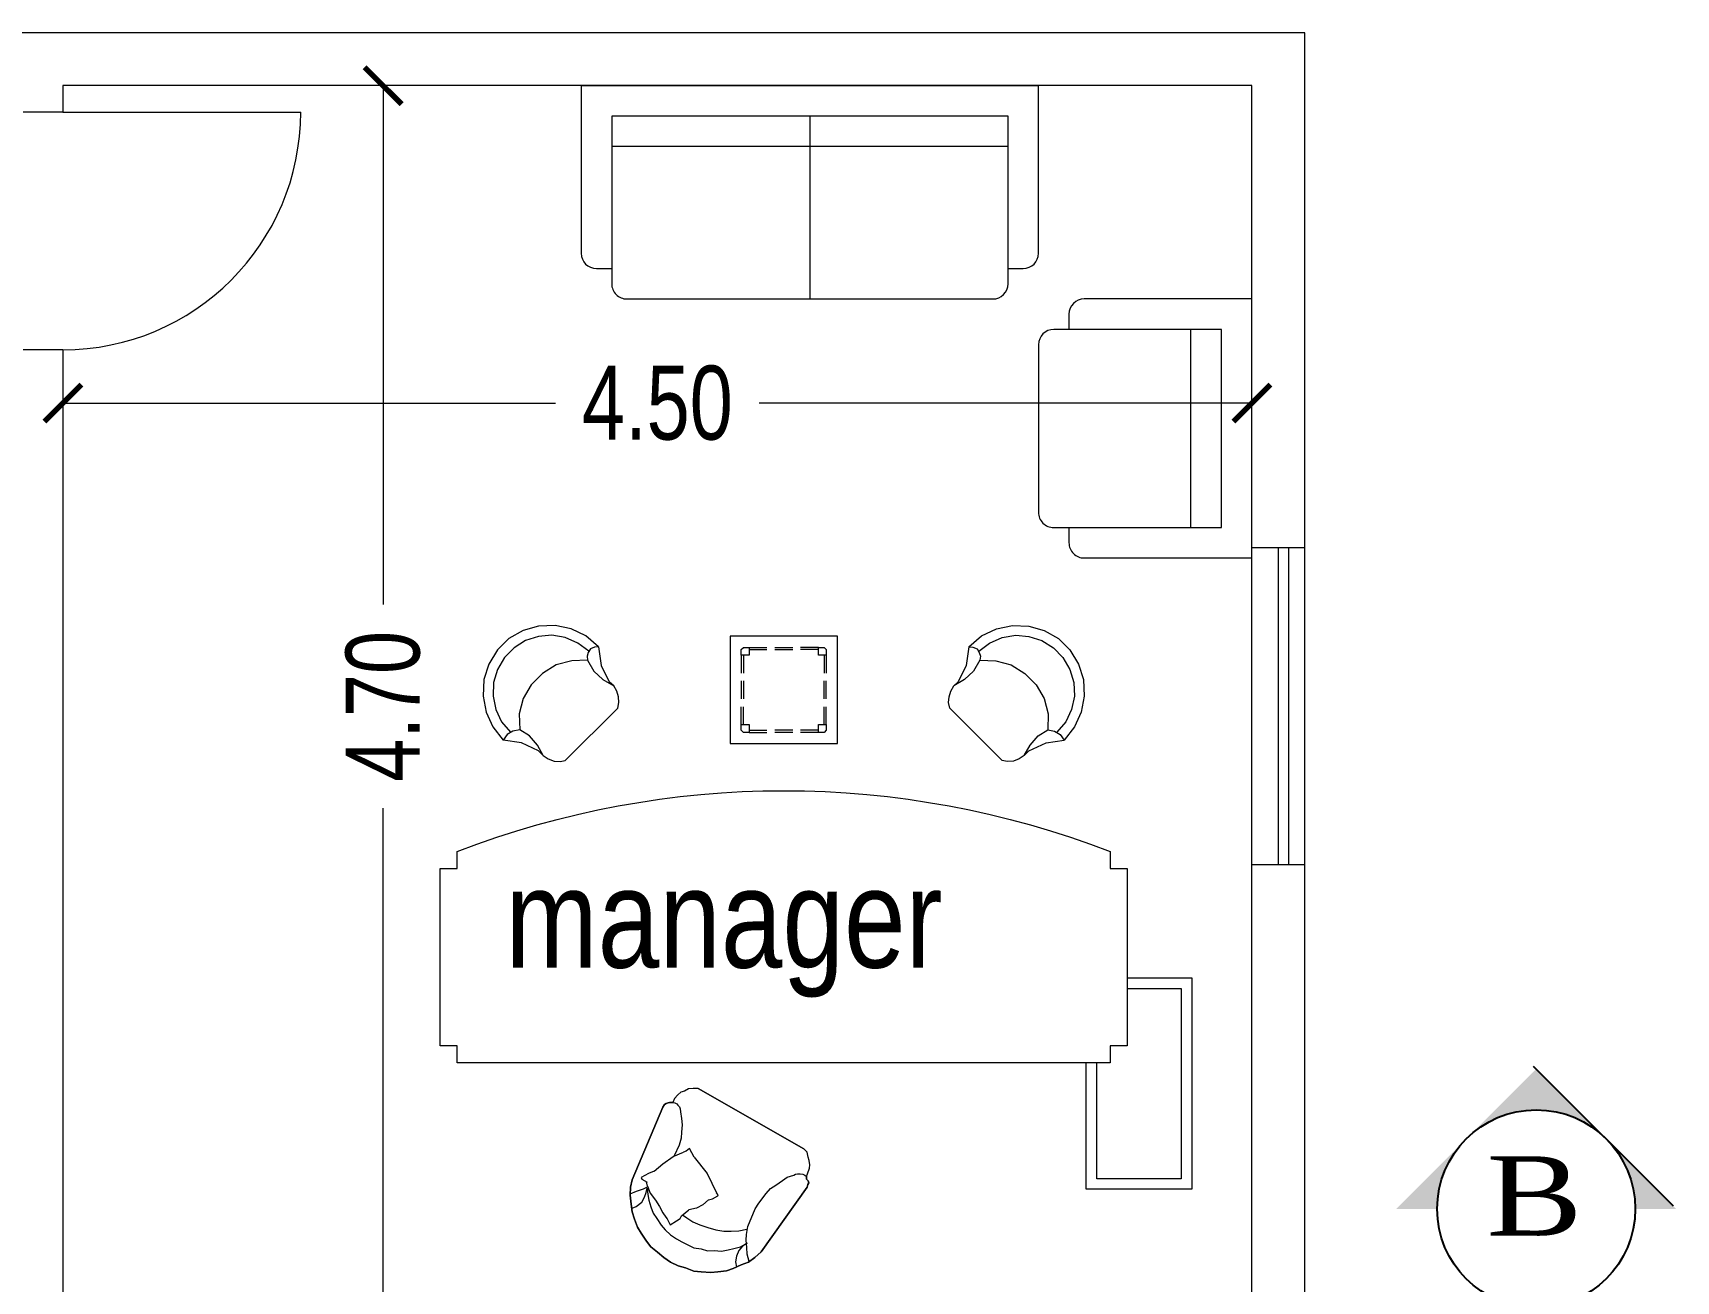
# Model space of a CAD drawing. Header units: millimetres. Extents: x -401 to 2889, y -234 to 146.
# Drawn here: x -56.11 to -49.89, y -21.04 to -16.31 of the extents above; entities that cross this region are included whole.
import ezdxf

# ---------------------------------------------------------------- set-up
doc = ezdxf.new("R2010")
doc.units = ezdxf.units.MM
doc.header["$LTSCALE"] = 3
doc.header["$MEASUREMENT"] = 0
doc.linetypes.add('CONTINU', pattern=[0])
doc.layers.get('0').update_dxf_attribs({"color": 3, "lineweight": 9})
doc.layers.add('AJEC LOGO', color=4, linetype='Continuous')
doc.layers.add('ARCH_SUBTITLE TEXT', color=10, linetype='Continuous')
for name, color, linetype, lineweight in [('Drw - Arch - brick (0.20)', 7, 'CONTINU', 20), ('Drw - Arch - Furniture (0.05)', 31, 'Continuous', 5), ('Drw - Arch - Window (0.05)', 4, 'CONTINU', 5), ('Drw - Dimension', 1, 'CONTINU', 0), ('text', 7, 'Continuous', 0)]:
    doc.layers.add(name, color=color, linetype=linetype, lineweight=lineweight)
doc.styles.add('drwazah arabic', font='ARIALUNI.TTF', dxfattribs={"width": 0.75})
doc.styles.add('SC 50', font='romans.shx', dxfattribs={"width": 0.9})
doc.styles.get("Standard").update_dxf_attribs({"font": 'simplex.shx', "width": 0.8})
doc.dimstyles.new('Arch A-D 1-200m', dxfattribs={"dimscale": 2, "dimtxt": 0.14, "dimasz": 0.07, "dimexe": 0, "dimexo": 0, "dimgap": 0.05, "dimtad": 0, "dimzin": 1, "dimdsep": 46, "dimtxsty": 'drwazah arabic', "dimblk": 'ARCHTICK', "dimcen": 0, "dimse1": 1, "dimse2": 1, "dimclrd": 9, "dimclre": 9, "dimclrt": 6, "dimaunit": 2, "dimazin": 0, "dimtfac": 1, "dimtmove": 0, "dimatfit": 0, "dimldrblk": 'ARCHTICK', "dimfxl": 0.18, "dimtolj": 1, "dimtzin": 0, "dimlwd": 9, "dimlwe": 9, "dimarcsym": 2})

# ---------------------------------------------------------------- blocks, each defined once
blk = doc.blocks.new('_ArchTick')
at = {"color": 0, "linetype": 'ByBlock', "const_width": 0.15}
blk.add_lwpolyline([(-0.5, -0.5), (0.5, 0.5)], dxfattribs=at)
blk = doc.blocks.new('*D228')
at = {"layer": 'Defpoints', "color": 0, "transparency": 16777216}
for p in [(-55.995, -16.5118), (-51.495, -16.5118), (-51.495, -17.7139)]:
    blk.add_point(p, dxfattribs=at)
at = {"layer": 'Drw - Dimension', "color": 9, "linetype": 'ByBlock', "lineweight": 9, "transparency": 16777216}
for p, q in [((-55.995, -17.7139), (-54.1305, -17.7139)), ((-51.495, -17.7139), (-53.3595, -17.7139))]:
    blk.add_line(p, q, dxfattribs=at)
at = {"layer": 'Drw - Dimension', "color": 9, "lineweight": 9, "transparency": 16777216, "xscale": 0.14, "yscale": 0.14, "zscale": 0.14, "rotation": 180}
blk.add_blockref('_ArchTick', (-55.995, -17.7139), dxfattribs=at)
at = {"layer": 'Drw - Dimension', "color": 9, "lineweight": 9, "transparency": 16777216, "xscale": 0.14, "yscale": 0.14, "zscale": 0.14}
blk.add_blockref('_ArchTick', (-51.495, -17.7139), dxfattribs=at)
at = {"layer": 'Drw - Dimension', "color": 6, "transparency": 16777216, "insert": (-53.745, -17.7139), "char_height": 0.28, "attachment_point": 5, "style": 'drwazah arabic'}
blk.add_mtext('\\A1;4.50', dxfattribs=at)
blk = doc.blocks.new('*D229')
at = {"layer": 'Defpoints', "color": 0, "transparency": 16777216}
for p in [(-54.235, -16.5118), (-54.7833, -21.2118), (-54.235, -21.2118)]:
    blk.add_point(p, dxfattribs=at)
at = {"layer": 'Drw - Dimension', "color": 9, "linetype": 'ByBlock', "lineweight": 9, "transparency": 16777216}
for p, q in [((-54.7833, -16.5118), (-54.7833, -18.4763)), ((-54.7833, -21.2118), (-54.7833, -19.2473))]:
    blk.add_line(p, q, dxfattribs=at)
at = {"layer": 'Drw - Dimension', "color": 9, "lineweight": 9, "transparency": 16777216, "xscale": 0.14, "yscale": 0.14, "zscale": 0.14}
for p, rotation in [((-54.7833, -16.5118), 90), ((-54.7833, -21.2118), 270)]:
    blk.add_blockref('_ArchTick', p, dxfattribs=dict(at, rotation=rotation))
at = {"layer": 'Drw - Dimension', "color": 6, "transparency": 16777216, "insert": (-54.7833, -18.8618), "char_height": 0.28, "attachment_point": 5, "rotation": 90, "style": 'drwazah arabic'}
blk.add_mtext('\\A1;4.70', dxfattribs=at)
blk = doc.blocks.new('table-30')
at = {"color": 0, "linetype": 'ByBlock'}
for p, q in [((-0.4064, 0), (-0.4064, 0.4064)), ((-0.4064, 0.4064), (0, 0.4064)), ((0, 0.4064), (0, 0)), ((-0.3556, 0.3641), (-0.3641, 0.3556)), ((-0.3641, 0.3556), (-0.3641, 0.3344)), ((-0.3641, 0.3344), (-0.3344, 0.3344)), ((-0.3641, 0.3344), (-0.3641, 0.2667)), ((-0.3344, 0.3641), (-0.3556, 0.3641)), ((-0.3556, 0.3344), (-0.3556, 0.2667)), ((-0.3344, 0.3344), (-0.3344, 0.3641)), ((-0.3344, 0.3641), (-0.2667, 0.3641)), ((-0.3344, 0.3556), (-0.2667, 0.3556)), ((-0.1693, 0.3641), (-0.2371, 0.3641)), ((-0.1693, 0.3556), (-0.2371, 0.3556)), ((-0.072, 0.3641), (-0.1397, 0.3641)), ((-0.072, 0.3556), (-0.1397, 0.3556)), ((-0.072, 0.3641), (-0.072, 0.3344)), ((-0.0508, 0.3641), (-0.072, 0.3641)), ((-0.072, 0.3344), (-0.0423, 0.3344)), ((-0.0423, 0.3556), (-0.0508, 0.3641)), ((-0.0508, 0.3344), (-0.0508, 0.2667)), ((-0.0423, 0.3344), (-0.0423, 0.3556)), ((-0.0423, 0.3344), (-0.0423, 0.2667)), ((-0.3641, 0.1693), (-0.3641, 0.2371)), ((-0.3556, 0.1693), (-0.3556, 0.2371)), ((-0.0508, 0.2371), (-0.0508, 0.1693)), ((-0.0423, 0.2371), (-0.0423, 0.1693)), ((-0.3641, 0.072), (-0.3641, 0.1397)), ((-0.3556, 0.072), (-0.3556, 0.1397)), ((-0.0508, 0.072), (-0.0508, 0.1397)), ((-0.0423, 0.072), (-0.0423, 0.1397)), ((-0.3641, 0.072), (-0.3641, 0.0508)), ((-0.3344, 0.072), (-0.3641, 0.072)), ((-0.3344, 0.0423), (-0.3344, 0.072)), ((-0.072, 0.072), (-0.072, 0.0423)), ((-0.0423, 0.072), (-0.072, 0.072)), ((-0.0423, 0.0508), (-0.0423, 0.072)), ((0, 0), (-0.4064, 0)), ((-0.3641, 0.0508), (-0.3556, 0.0423)), ((-0.3556, 0.0423), (-0.3344, 0.0423)), ((-0.3344, 0.0508), (-0.2667, 0.0508)), ((-0.3344, 0.0423), (-0.2667, 0.0423)), ((-0.2371, 0.0508), (-0.1693, 0.0508)), ((-0.2371, 0.0423), (-0.1693, 0.0423)), ((-0.072, 0.0508), (-0.1397, 0.0508)), ((-0.072, 0.0423), (-0.1397, 0.0423)), ((-0.072, 0.0423), (-0.0508, 0.0423)), ((-0.0508, 0.0423), (-0.0423, 0.0508))]:
    blk.add_line(p, q, dxfattribs=at)
blk = doc.blocks.new('desk-20a')
at = {"color": 0, "linetype": 'ByBlock'}
for p, q in [((0.5582, 2.115), (0.5043, 2.0848)), ((0.6166, 2.1322), (0.5582, 2.115)), ((0.6792, 2.1344), (0.6166, 2.1322)), ((0.7395, 2.1215), (0.6792, 2.1344)), ((0.7961, 2.0955), (0.7395, 2.1215)), ((2.2928, 2.0955), (2.3493, 2.1215)), ((2.3493, 2.1215), (2.4096, 2.1344)), ((2.4096, 2.1344), (2.4723, 2.1322)), ((2.4723, 2.1322), (2.5307, 2.115)), ((2.5307, 2.115), (2.5845, 2.0848)), ((0.5043, 2.0848), (0.4616, 2.042)), ((0.567, 2.0779), (0.5238, 2.0501)), ((0.6166, 2.0932), (0.567, 2.0779)), ((0.6662, 2.0978), (0.6166, 2.0932)), ((0.7178, 2.089), (0.6662, 2.0978)), ((0.7655, 2.0672), (0.7178, 2.089)), ((0.8064, 2.0371), (0.7655, 2.0672)), ((0.8434, 2.0543), (0.7961, 2.0955)), ((0.8434, 2.0543), (0.8285, 2.0523)), ((0.8434, 2.0543), (0.8537, 1.9836)), ((2.2455, 2.0543), (2.2351, 1.9836)), ((2.2455, 2.0543), (2.2928, 2.0955)), ((2.2455, 2.0543), (2.2604, 2.0523)), ((2.2825, 2.0371), (2.3234, 2.0672)), ((2.3234, 2.0672), (2.3711, 2.089)), ((2.3711, 2.089), (2.4226, 2.0978)), ((2.4226, 2.0978), (2.4723, 2.0932)), ((2.4723, 2.0932), (2.5219, 2.0779)), ((2.5219, 2.0779), (2.5651, 2.0501)), ((2.5845, 2.0848), (2.6273, 2.042)), ((0.4616, 2.042), (0.4287, 1.9878)), ((0.4875, 2.0138), (0.4612, 1.9683)), ((0.5238, 2.0501), (0.4875, 2.0138)), ((0.7418, 2.0008), (0.6834, 1.9851)), ((0.8022, 2.0031), (0.7418, 2.0008)), ((0.8045, 2.0329), (0.8003, 2.018)), ((0.8003, 2.018), (0.8022, 2.0031)), ((0.8022, 2.0031), (0.8258, 1.9619)), ((0.8129, 2.0459), (0.8045, 2.0329)), ((0.8285, 2.0523), (0.8129, 2.0459)), ((2.2604, 2.0523), (2.276, 2.0459)), ((2.2867, 2.0031), (2.263, 1.9619)), ((2.276, 2.0459), (2.2844, 2.0329)), ((2.2844, 2.0329), (2.2886, 2.018)), ((2.2886, 2.018), (2.2867, 2.0031)), ((2.2867, 2.0031), (2.347, 2.0008)), ((2.347, 2.0008), (2.4054, 1.9851)), ((2.5651, 2.0501), (2.6013, 2.0138)), ((2.6013, 2.0138), (2.6277, 1.9683)), ((2.6273, 2.042), (2.6601, 1.9878)), ((0.4096, 1.9298), (0.4073, 1.8672)), ((0.4287, 1.9878), (0.4096, 1.9298)), ((0.4612, 1.9683), (0.4463, 1.9191)), ((0.6315, 1.9531), (0.5887, 1.9103)), ((0.6834, 1.9851), (0.6315, 1.9531)), ((0.8258, 1.9619), (0.8602, 1.9298)), ((0.8537, 1.9836), (0.8843, 1.921)), ((0.8602, 1.9298), (0.9011, 1.9057)), ((2.2287, 1.9298), (2.1878, 1.9057)), ((2.2351, 1.9836), (2.2046, 1.921)), ((2.263, 1.9619), (2.2287, 1.9298)), ((2.4054, 1.9851), (2.4574, 1.9531)), ((2.4574, 1.9531), (2.5001, 1.9103)), ((2.6277, 1.9683), (2.6426, 1.9191)), ((2.6601, 1.9878), (2.6792, 1.9298)), ((2.6792, 1.9298), (2.6815, 1.8672)), ((0.4073, 1.8672), (0.4184, 1.8064)), ((0.4463, 1.9191), (0.4444, 1.8668)), ((0.4444, 1.8668), (0.4551, 1.8171)), ((0.5887, 1.9103), (0.5586, 1.858)), ((0.9011, 1.9057), (0.8843, 1.921)), ((0.9121, 1.8862), (0.9011, 1.9057)), ((0.9186, 1.8645), (0.9121, 1.8862)), ((2.1702, 1.8645), (2.1767, 1.8862)), ((2.1767, 1.8862), (2.1878, 1.9057)), ((2.1878, 1.9057), (2.2046, 1.921)), ((2.5001, 1.9103), (2.5303, 1.858)), ((2.6445, 1.8668), (2.6338, 1.8171)), ((2.6426, 1.9191), (2.6445, 1.8668)), ((2.6815, 1.8672), (2.6704, 1.8064)), ((0.4184, 1.8064), (0.444, 1.7503)), ((0.4551, 1.8171), (0.4765, 1.7698)), ((0.5586, 1.858), (0.5433, 1.8)), ((0.9163, 1.8217), (0.7174, 1.6228)), ((0.9163, 1.8217), (0.9209, 1.8431)), ((0.9209, 1.8431), (0.9186, 1.8645)), ((2.1679, 1.8431), (2.1702, 1.8645)), ((2.1725, 1.8217), (2.1679, 1.8431)), ((2.1725, 1.8217), (2.3715, 1.6228)), ((2.5303, 1.858), (2.5456, 1.8)), ((2.6338, 1.8171), (2.6124, 1.7698)), ((2.6704, 1.8064), (2.6449, 1.7503)), ((0.444, 1.7503), (0.4829, 1.7007)), ((0.4765, 1.7698), (0.5108, 1.7308)), ((0.5433, 1.8), (0.5452, 1.74)), ((2.5456, 1.8), (2.5437, 1.74)), ((2.6124, 1.7698), (2.578, 1.7308)), ((2.6449, 1.7503), (2.6059, 1.7007)), ((0.4982, 1.7221), (0.4829, 1.7007)), ((0.5517, 1.69), (0.4829, 1.7007)), ((0.5196, 1.735), (0.4982, 1.7221)), ((0.5452, 1.74), (0.5196, 1.735)), ((0.5818, 1.7163), (0.5452, 1.74)), ((0.6166, 1.6602), (0.5517, 1.69)), ((0.612, 1.6816), (0.5818, 1.7163)), ((0.6342, 1.6426), (0.612, 1.6816)), ((2.4547, 1.6426), (2.4769, 1.6816)), ((2.4723, 1.6602), (2.5372, 1.69)), ((2.4769, 1.6816), (2.507, 1.7163)), ((2.507, 1.7163), (2.5437, 1.74)), ((2.5372, 1.69), (2.6059, 1.7007)), ((2.5437, 1.74), (2.5693, 1.735)), ((2.5693, 1.735), (2.5906, 1.7221)), ((2.5906, 1.7221), (2.6059, 1.7007)), ((0.6166, 1.6602), (0.6342, 1.6426)), ((0.6342, 1.6426), (0.6532, 1.6297)), ((0.6532, 1.6297), (0.675, 1.6209)), ((0.675, 1.6209), (0.6983, 1.619)), ((0.6983, 1.619), (0.7174, 1.6228)), ((2.3906, 1.619), (2.3715, 1.6228)), ((2.4138, 1.6209), (2.3906, 1.619)), ((2.4356, 1.6297), (2.4138, 1.6209)), ((2.4547, 1.6426), (2.4356, 1.6297)), ((2.4723, 1.6602), (2.4547, 1.6426)), ((0.3084, 1.2785), (0.3084, 1.2145)), ((2.7804, 1.2145), (2.7804, 1.2785)), ((0.3084, 1.2145), (0.2444, 1.2145)), ((0.2444, 1.2145), (0.2444, 0.5425)), ((2.8444, 1.2145), (2.7804, 1.2145)), ((2.8444, 0.5425), (2.8444, 1.2145)), ((0.2444, 0.8), (0, 0.8)), ((0, 0.8), (0, 0)), ((0.2444, 0.76), (0.04, 0.76)), ((0.04, 0.76), (0.04, 0.04)), ((0.2444, 0.5425), (0.3084, 0.5425)), ((0.3084, 0.5425), (0.3084, 0.4785)), ((2.7804, 0.4785), (2.7804, 0.5425)), ((2.7804, 0.5425), (2.8444, 0.5425)), ((0.3084, 0.4785), (2.7804, 0.4785)), ((0.36, 0.04), (0.36, 0.4785)), ((0.4, 0), (0.4, 0.4785)), ((1.8688, 0.3814), (1.4689, 0.1524)), ((1.4689, 0.1524), (1.8688, 0.3814)), ((1.8688, 0.3814), (1.8873, 0.3818)), ((1.8688, 0.3814), (1.8873, 0.3818)), ((1.8873, 0.3818), (1.9052, 0.3798)), ((1.8873, 0.3818), (1.9052, 0.3798)), ((1.9052, 0.3798), (1.9202, 0.3718)), ((1.9052, 0.3798), (1.9202, 0.3718)), ((1.9202, 0.3718), (1.9335, 0.3671)), ((1.9202, 0.3718), (1.9335, 0.3671)), ((1.9335, 0.3671), (1.9454, 0.3573)), ((1.9335, 0.3671), (1.9454, 0.3573)), ((1.9386, 0.3117), (1.9367, 0.3043)), ((1.9455, 0.3178), (1.9386, 0.3117)), ((1.9454, 0.3573), (1.9576, 0.3436)), ((1.9454, 0.3573), (1.9576, 0.3436)), ((1.9484, 0.3236), (1.9455, 0.3178)), ((1.957, 0.3266), (1.9484, 0.3236)), ((1.9642, 0.3287), (1.957, 0.3266)), ((1.9576, 0.3436), (1.9642, 0.3287)), ((1.9576, 0.3436), (1.9642, 0.3287)), ((1.9771, 0.3279), (1.9642, 0.3287)), ((1.9642, 0.3287), (1.9771, 0.3279)), ((1.982, 0.3266), (1.9771, 0.3279)), ((1.9771, 0.3279), (1.982, 0.3266)), ((1.9894, 0.3247), (1.982, 0.3266)), ((1.982, 0.3266), (1.9894, 0.3247)), ((1.9962, 0.3203), (1.9894, 0.3247)), ((1.9894, 0.3247), (1.9962, 0.3203)), ((2.0016, 0.3109), (1.9962, 0.3203)), ((1.9962, 0.3203), (2.0016, 0.3109)), ((1.931, 0.2677), (1.9285, 0.2433)), ((1.935, 0.2929), (1.931, 0.2677)), ((1.9367, 0.3043), (1.935, 0.2929)), ((2.1186, 0.0353), (2.0016, 0.3109)), ((2.0016, 0.3109), (2.1186, 0.0353)), ((1.9285, 0.2433), (1.9319, 0.2161)), ((1.9319, 0.2161), (1.9325, 0.1936)), ((1.9325, 0.1936), (1.9399, 0.1666)), ((1.4516, 0.1214), (1.4552, 0.1402)), ((1.4516, 0.1214), (1.4552, 0.1402)), ((1.4552, 0.1402), (1.4689, 0.1524)), ((1.4552, 0.1402), (1.4689, 0.1524)), ((1.8832, 0.121), (1.9012, 0.1544)), ((1.9012, 0.1544), (1.9131, 0.1447)), ((1.9131, 0.1447), (1.9239, 0.1406)), ((1.9629, 0.1237), (1.9239, 0.1406)), ((1.9399, 0.1666), (1.9595, 0.1259)), ((1.4454, 0.0928), (1.4483, 0.1091)), ((1.4454, 0.0928), (1.4483, 0.1091)), ((1.447, 0.0792), (1.4454, 0.0928)), ((1.447, 0.0792), (1.4454, 0.0928)), ((1.4548, 0.0587), (1.447, 0.0792)), ((1.4548, 0.0587), (1.447, 0.0792)), ((1.4483, 0.1091), (1.4516, 0.1214)), ((1.4483, 0.1091), (1.4516, 0.1214)), ((1.8832, 0.121), (1.8339, 0.059)), ((2.0017, 0.0964), (1.9629, 0.1237)), ((2.035, 0.0679), (2.0017, 0.0964)), ((2.035, 0.0679), (2.0565, 0.0596)), ((0, 0), (0.4, 0)), ((0.04, 0.04), (0.36, 0.04)), ((1.4517, 0.0319), (1.4498, 0.0245)), ((1.4498, 0.0245), (1.4517, 0.0319)), ((1.4498, 0.0245), (1.4534, 0.0183)), ((1.4534, 0.0183), (1.4498, 0.0245)), ((1.4586, 0.038), (1.4517, 0.0319)), ((1.4517, 0.0319), (1.4586, 0.038)), ((1.4534, 0.0183), (1.4557, 0.0072)), ((1.4557, 0.0072), (1.4534, 0.0183)), ((1.4587, 0.0485), (1.4548, 0.0587)), ((1.4587, 0.0485), (1.4548, 0.0587)), ((1.4557, 0.0072), (1.6296, -0.2373)), ((1.6296, -0.2373), (1.4557, 0.0072)), ((1.4587, 0.0485), (1.4586, 0.038)), ((1.4586, 0.038), (1.4587, 0.0485)), ((1.464, 0.0537), (1.4587, 0.0485)), ((1.4727, 0.0567), (1.464, 0.0537)), ((1.4823, 0.0581), (1.4727, 0.0567)), ((1.4928, 0.058), (1.4823, 0.0581)), ((1.4993, 0.0576), (1.4928, 0.058)), ((1.506, 0.0532), (1.4993, 0.0576)), ((1.5315, 0.0451), (1.506, 0.0532)), ((1.5493, 0.0326), (1.5315, 0.0451)), ((1.5738, 0.0156), (1.5493, 0.0326)), ((1.594, 0.0024), (1.5738, 0.0156)), ((1.6113, -0.0167), (1.594, 0.0024)), ((1.8339, 0.059), (1.7991, -0.0135)), ((2.0596, 0.0114), (2.05, -0.0151)), ((2.0565, 0.0596), (2.0841, 0.0444)), ((2.059, 0.0089), (2.0765, 0.0004)), ((2.0617, 0.0043), (2.0592, -0.0201)), ((2.0596, 0.0114), (2.0642, 0.0286)), ((2.0813, 0.0386), (2.0611, 0.0268)), ((2.0652, -0.0125), (2.0617, 0.0043)), ((2.0765, 0.0004), (2.1029, -0.0092)), ((2.0841, 0.0444), (2.0813, 0.0386)), ((2.1244, 0.0075), (2.1186, 0.0353)), ((2.1186, 0.0353), (2.1244, 0.0075)), ((2.1256, -0.0231), (2.1244, 0.0075)), ((2.1244, 0.0075), (2.1256, -0.0231)), ((1.6387, -0.0528), (1.6113, -0.0167)), ((1.6529, -0.0737), (1.6387, -0.0528)), ((1.7931, -0.0211), (1.7991, -0.0135)), ((1.7934, -0.0251), (1.7931, -0.0211)), ((1.8142, -0.0359), (1.7934, -0.0251)), ((1.829, -0.0398), (1.8142, -0.0359)), ((1.829, -0.0398), (1.8504, -0.0586)), ((1.8504, -0.0586), (1.8746, -0.0715)), ((2.03, -0.0414), (2.0145, -0.0649)), ((2.05, -0.0151), (2.03, -0.0414)), ((2.055, -0.0414), (2.0469, -0.0669)), ((2.0592, -0.0201), (2.055, -0.0414)), ((2.0712, -0.0298), (2.0652, -0.0125)), ((2.082, -0.0485), (2.0712, -0.0298)), ((2.1025, -0.0657), (2.082, -0.0485)), ((2.1029, -0.0092), (2.1269, -0.0182)), ((2.1183, -0.0857), (2.1221, -0.0564)), ((2.1221, -0.0564), (2.1183, -0.0857)), ((2.1221, -0.0564), (2.1256, -0.0231)), ((2.1256, -0.0231), (2.1221, -0.0564)), ((1.6616, -0.0957), (1.6529, -0.0737)), ((1.6712, -0.1193), (1.6616, -0.0957)), ((1.6799, -0.1413), (1.6712, -0.1193)), ((1.8885, -0.1239), (1.8618, -0.1353)), ((1.8746, -0.0715), (1.9032, -0.0777)), ((1.9109, -0.1087), (1.8885, -0.1239)), ((1.9313, -0.1009), (1.9032, -0.0777)), ((1.9271, -0.0972), (1.9109, -0.1087)), ((1.9368, -0.1103), (1.9313, -0.1009)), ((1.9503, -0.1191), (1.9368, -0.1103)), ((1.9738, -0.1345), (1.9503, -0.1191)), ((1.9861, -0.1127), (1.9738, -0.1345)), ((1.9906, -0.106), (1.9861, -0.1127)), ((2.0016, -0.0892), (1.9906, -0.106)), ((2.0145, -0.0649), (2.0016, -0.0892)), ((2.0248, -0.1111), (2.0078, -0.1355)), ((2.038, -0.0908), (2.0248, -0.1111)), ((2.0469, -0.0669), (2.038, -0.0908)), ((2.0978, -0.1435), (2.1096, -0.1137)), ((2.1096, -0.1137), (2.0978, -0.1435)), ((2.1182, -0.0712), (2.1025, -0.0657)), ((2.1096, -0.1137), (2.1183, -0.0857)), ((2.1183, -0.0857), (2.1096, -0.1137)), ((1.685, -0.1717), (1.6799, -0.1413)), ((1.7139, -0.1569), (1.6837, -0.1516)), ((1.6872, -0.1933), (1.685, -0.1717)), ((1.7439, -0.1582), (1.7139, -0.1569)), ((1.7713, -0.1588), (1.7439, -0.1582)), ((1.8016, -0.1537), (1.7713, -0.1588)), ((1.8317, -0.1445), (1.8016, -0.1537)), ((1.8618, -0.1353), (1.8317, -0.1445)), ((1.9731, -0.1725), (1.9506, -0.1876)), ((1.9937, -0.1542), (1.9731, -0.1725)), ((2.0078, -0.1355), (1.9937, -0.1542)), ((2.0641, -0.1964), (2.084, -0.1661)), ((2.084, -0.1661), (2.0641, -0.1964)), ((2.084, -0.1661), (2.0978, -0.1435)), ((2.0978, -0.1435), (2.084, -0.1661)), ((1.6296, -0.2373), (1.6543, -0.2583)), ((1.6543, -0.2583), (1.6296, -0.2373)), ((1.6754, -0.2731), (1.6826, -0.246)), ((1.6826, -0.246), (1.6841, -0.2201)), ((1.7082, -0.2186), (1.6831, -0.2041)), ((1.6831, -0.2041), (1.6999, -0.2151)), ((1.6858, -0.2058), (1.6831, -0.2041)), ((1.6831, -0.2041), (1.6858, -0.2056)), ((1.6841, -0.2201), (1.6872, -0.1933)), ((1.6858, -0.2056), (1.6858, -0.2058)), ((1.6999, -0.2151), (1.7139, -0.2319)), ((1.7328, -0.225), (1.7082, -0.2186)), ((1.7139, -0.2319), (1.7226, -0.2539)), ((1.7541, -0.2293), (1.7328, -0.225)), ((1.7803, -0.2349), (1.7541, -0.2293)), ((1.8075, -0.2315), (1.7803, -0.2349)), ((1.8334, -0.2331), (1.8075, -0.2315)), ((1.8563, -0.226), (1.8334, -0.2331)), ((1.8851, -0.2217), (1.8563, -0.226)), ((1.9078, -0.2106), (1.8851, -0.2217)), ((1.9304, -0.1994), (1.9078, -0.2106)), ((1.9506, -0.1876), (1.9304, -0.1994)), ((1.9979, -0.258), (2.0216, -0.2379)), ((2.0216, -0.2379), (1.9979, -0.258)), ((2.0216, -0.2379), (2.0478, -0.2185)), ((2.0478, -0.2185), (2.0216, -0.2379)), ((2.0478, -0.2185), (2.0641, -0.1964)), ((2.0641, -0.1964), (2.0478, -0.2185)), ((1.6543, -0.2583), (1.6772, -0.2762)), ((1.6772, -0.2762), (1.6543, -0.2583)), ((1.6772, -0.2762), (1.7061, -0.2865)), ((1.7061, -0.2865), (1.6772, -0.2762)), ((1.7061, -0.2865), (1.7353, -0.3007)), ((1.7353, -0.3007), (1.7061, -0.2865)), ((1.7226, -0.2539), (1.7264, -0.2747)), ((1.7264, -0.2747), (1.7236, -0.295)), ((1.7353, -0.3007), (1.7608, -0.3087)), ((1.7608, -0.3087), (1.7353, -0.3007)), ((1.7608, -0.3087), (1.7941, -0.3123)), ((1.7941, -0.3123), (1.7608, -0.3087)), ((1.8571, -0.313), (1.8843, -0.3097)), ((1.8843, -0.3097), (1.8571, -0.313)), ((1.8843, -0.3097), (1.9166, -0.2971)), ((1.9166, -0.2971), (1.8843, -0.3097)), ((1.9166, -0.2971), (1.9435, -0.2897)), ((1.9435, -0.2897), (1.9166, -0.2971)), ((1.9435, -0.2897), (1.9733, -0.2765)), ((1.9733, -0.2765), (1.9435, -0.2897)), ((1.9733, -0.2765), (1.9979, -0.258)), ((1.9979, -0.258), (1.9733, -0.2765)), ((1.7941, -0.3123), (1.8209, -0.3154)), ((1.8209, -0.3154), (1.7941, -0.3123)), ((1.8209, -0.3154), (1.8571, -0.313)), ((1.8571, -0.313), (1.8209, -0.3154))]:
    blk.add_line(p, q, dxfattribs=at)
blk.add_arc((1.5444, -1.9189), 3.428, 68.86531, 111.13469)
blk.add_blockref('table-30', (1.7476, 1.6875))
blk = doc.blocks.new('SOFA2')
at = {"color": 0, "linetype": 'ByBlock'}
for p, q in [((-250.293, 58.712), (-251.493, 58.712)), ((-250.893, 58.112), (-250.893, 58.712)), ((-250.893, 58.112), (-250.893, 58.712)), ((-251.543, 58.662), (-251.543, 58.112)), ((-250.243, 58.112), (-250.243, 58.662)), ((-251.543, 58.612), (-251.593, 58.612)), ((-250.193, 58.612), (-250.243, 58.612)), ((-251.643, 58.562), (-251.643, 58.012)), ((-250.143, 58.012), (-250.143, 58.562)), ((-251.543, 58.212), (-250.243, 58.212)), ((-251.543, 58.112), (-250.243, 58.112)), ((-251.643, 58.012), (-250.143, 58.012))]:
    blk.add_line(p, q, dxfattribs=at)
for centre, start, end in [((-251.493, 58.662), 90, 180), ((-250.293, 58.662), 360, 90), ((-251.593, 58.562), 90, 180), ((-250.193, 58.562), 0, 90)]:
    blk.add_arc(centre, 0.05, start, end, dxfattribs=at)
blk = doc.blocks.new('SOFA1')
at = {"color": 0, "linetype": 'ByBlock'}
for p, q in [((-253.3633, 58.712), (-253.9133, 58.712)), ((-253.9633, 58.662), (-253.9633, 58.112)), ((-253.3133, 58.112), (-253.3133, 58.662)), ((-253.9633, 58.612), (-254.0133, 58.612)), ((-253.2633, 58.612), (-253.3133, 58.612)), ((-254.0633, 58.562), (-254.0633, 58.012)), ((-253.2133, 58.012), (-253.2133, 58.562)), ((-253.9633, 58.212), (-253.3133, 58.212)), ((-253.9633, 58.112), (-253.3133, 58.112)), ((-254.0633, 58.012), (-253.2133, 58.012))]:
    blk.add_line(p, q, dxfattribs=at)
for centre, start, end in [((-253.9133, 58.662), 90, 180), ((-253.3633, 58.662), 360, 90), ((-254.0133, 58.562), 90, 180), ((-253.2633, 58.562), 0, 90)]:
    blk.add_arc(centre, 0.05, start, end, dxfattribs=at)

msp = doc.modelspace()

# ---------------------------------------------------------------- hatches: boundary and pattern name
at = {"layer": 'AJEC LOGO'}
h = msp.add_hatch(color=6, dxfattribs=at)
h.paths.add_polyline_path([(-50.6969, -20.5131, 0.186055), (-50.7939, -20.7648), (-50.9486, -20.7648)])
h.paths.add_polyline_path([(-50.6707, -20.4869), (-50.419, -20.2352), (-50.1674, -20.4869, 0.186055), (-50.419, -20.3899, 0.186055)])
h.paths.add_polyline_path([(-50.0441, -20.7648, 0.186055), (-50.1411, -20.5131), (-49.8895, -20.7648)])

# ---------------------------------------------------------------- linework, layer by layer
at = {"layer": 'AJEC LOGO', "color": 6}
msp.add_line((-50.4301, -20.2241), (-49.9006, -20.7537), dxfattribs=at)
msp.add_circle((-50.419, -20.7648), 0.3749, dxfattribs=at)
at = {"layer": 'Drw - Arch - brick (0.20)'}
for p, q in [((-51.295, -16.3118), (-59.895, -16.3118)), ((-51.295, -23.0118), (-51.295, -16.3118)), ((-51.495, -16.5118), (-55.995, -16.5118)), ((-55.995, -16.5118), (-55.995, -16.6118)), ((-51.495, -21.2118), (-51.495, -16.5118)), ((-55.995, -16.6118), (-56.145, -16.6118)), ((-55.995, -17.5118), (-55.995, -21.2118)), ((-51.295, -18.2618), (-51.495, -18.2618)), ((-51.295, -19.4618), (-51.495, -19.4618))]:
    msp.add_line(p, q, dxfattribs=at)
at = {"layer": 'Drw - Arch - Window (0.05)'}
for p, q in [((-55.995, -16.6118), (-55.095, -16.6118)), ((-55.995, -17.5118), (-56.145, -17.5118)), ((-51.495, -19.4618), (-51.495, -18.2618)), ((-51.395, -19.4618), (-51.395, -18.2618)), ((-51.3547, -19.4618), (-51.3547, -18.2618)), ((-51.295, -19.4618), (-51.295, -18.2618))]:
    msp.add_line(p, q, dxfattribs=at)
msp.add_arc((-55.995, -16.6118), 0.9, 270, 0, dxfattribs=at)

# ---------------------------------------------------------------- block references
at = {"layer": 'Drw - Arch - Furniture (0.05)', "linetype": 'ByBlock'}
for name, p, xscale, yscale, zscale, rotation in [('SOFA2', (-342.66, 50.4251), 1.153846153846144, 1.153846153846144, 1.153846153846144, 179.9999999999999), ('SOFA1', (15.4419, 274.8497), 1.153846153846194, 1.153846153846194, 1.153846153846194, 89.99999999999999)]:
    msp.add_blockref(name, p, dxfattribs=dict(at, xscale=xscale, yscale=yscale, zscale=zscale, rotation=rotation))
at = {"layer": 'Drw - Arch - Furniture (0.05)', "linetype": 'ByBlock', "xscale": -1}
msp.add_blockref('desk-20a', (-51.7225, -20.6904), dxfattribs=at)

# ---------------------------------------------------------------- texts
at = {"layer": 'ARCH_SUBTITLE TEXT', "color": 4, "linetype": 'Continuous', "insert": (-50.6068, -20.7163), "char_height": 0.29993, "width": 22.927869, "attachment_point": 4, "style": 'SC 50'}
msp.add_mtext('{\\fRomantic|b0|i0|c2|p2;\\W1.2;B}', dxfattribs=at)
at = {"layer": 'text', "insert": (-54.32, -19.4764), "char_height": 0.375, "attachment_point": 1}
msp.add_mtext_dynamic_manual_height_columns('{\\fArial|b0|i0|c0|p34;manager}', width=3.068515, gutter_width=12.5, heights=[0], dxfattribs=at)

# ---------------------------------------------------------------- dimensions: what is measured, and where the dimension line sits
at = {"layer": 'Drw - Dimension'}
dim = msp.add_linear_dim(base=(-54.7833, -21.2118), p1=(-54.235, -16.5118), p2=(-54.235, -21.2118), angle=90, dimstyle='Arch A-D 1-200m', dxfattribs=at)
dim.commit()
dim.dimension.update_dxf_attribs({"geometry": '*D229', "text_midpoint": (-54.7833, -18.8618)})
dim = msp.add_linear_dim(base=(-51.495, -17.7139), p1=(-55.995, -16.5118), p2=(-51.495, -16.5118), dimstyle='Arch A-D 1-200m', dxfattribs=at)
dim.commit()
dim.dimension.update_dxf_attribs({"geometry": '*D228', "text_midpoint": (-53.745, -17.7139)})

doc.saveas('drawing.dxf')
